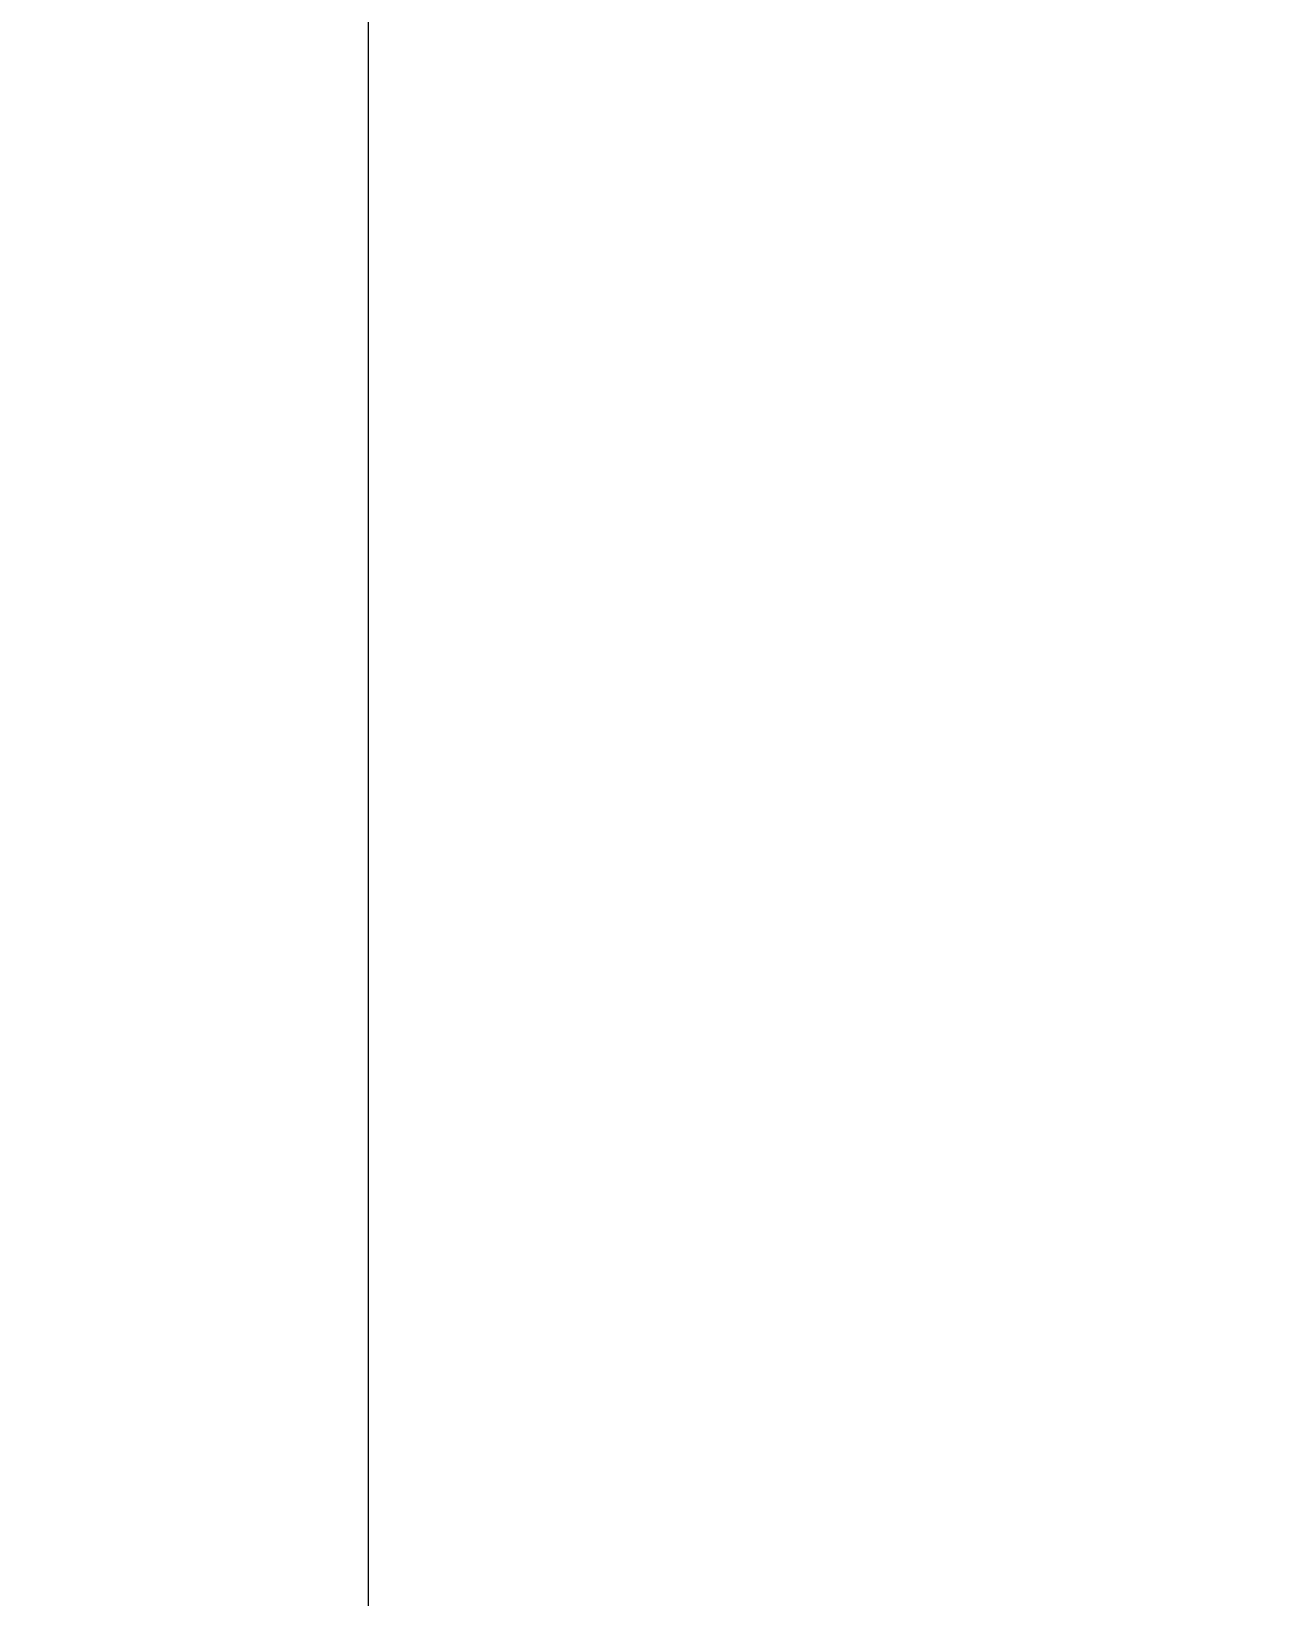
# Model space of a CAD drawing. Header units: millimetres. Extents: x -477321 to 558829, y -132142 to 283081.
# Drawn here: x -470557.1 to -470478.9, y 33073.9 to 33172 of the extents above; entities that cross this region are included whole.
import ezdxf

# ---------------------------------------------------------------- set-up
doc = ezdxf.new("R2010")
doc.units = ezdxf.units.MM
doc.layers.add('АР_Керамогранит', color=7, linetype='Continuous')
doc.layers.add('АР_Тонкие', color=250, linetype='Continuous', lineweight=0)
doc.styles.add('ISOCPEUR', font='isocpeur.ttf', dxfattribs={"width": 0.7})
doc.dimstyles.new('R_100', dxfattribs={"dimtxt": 270, "dimasz": 120, "dimexe": 100, "dimexo": 0, "dimgap": 60, "dimtad": 1, "dimdec": 0, "dimrnd": 5, "dimzin": 0, "dimdsep": 46, "dimtxsty": 'ISOCPEUR', "dimblk": 'ARCHTICK', "dimcen": 0, "dimdle": 100, "dimclrd": 256, "dimclre": 256, "dimclrt": 256, "dimadec": 0, "dimazin": 0, "dimtfac": 2, "dimtdec": 0, "dimtofl": 0, "dimtmove": 1, "dimatfit": 3, "dimfxl": 1, "dimtvp": 3, "dimtolj": 1, "dimtzin": 0, "dimarcsym": 0})

# ---------------------------------------------------------------- blocks, each defined once
blk = doc.blocks.new('*U62')
at = {"color": 8}
blk.add_lwpolyline([(0, -6.50581), (0, 2.44294), (2.25, 2.94294), (-2.25, 3.44294), (0, 3.94294), (0, 13.50166)], dxfattribs=at)
blk = doc.blocks.new('_ArchTick')
at = {"color": 0, "linetype": 'ByBlock', "const_width": 0.15}
blk.add_lwpolyline([(-0.5, -0.5), (0.5, 0.5)], dxfattribs=at)
blk = doc.blocks.new('*D80')
at = {"layer": 'Defpoints', "color": 0, "transparency": 16777216}
for p in [(-470536.033, 33070.514), (-470939.974, 32370.514), (-470536.033, 32370.514)]:
    blk.add_point(p, dxfattribs=at)
at = {"layer": 'АР_Керамогранит', "lineweight": -2, "transparency": 16777216}
for p, q in [((-470939.974, 33170.514), (-470939.974, 32270.514)), ((-470536.033, 33070.514), (-471039.974, 33070.514)), ((-470536.033, 32370.514), (-471039.974, 32370.514))]:
    blk.add_line(p, q, dxfattribs=at)
at = {"layer": 'АР_Керамогранит', "lineweight": -2, "transparency": 16777216, "xscale": 120, "yscale": 120, "zscale": 120}
for p, rotation in [((-470939.974, 33070.514), 90), ((-470939.974, 32370.514), 270)]:
    blk.add_blockref('_ArchTick', p, dxfattribs=dict(at, rotation=rotation))
at = {"layer": 'АР_Керамогранит', "lineweight": 15, "transparency": 16777216, "insert": (-471134.974, 32720.514), "char_height": 270, "attachment_point": 5, "rotation": 90, "style": 'ISOCPEUR'}
blk.add_mtext('\\A1;80', dxfattribs=at)

msp = doc.modelspace()

# ---------------------------------------------------------------- block references
at = {"layer": 'АР_Тонкие', "xscale": 100, "yscale": 100, "zscale": 100}
msp.add_blockref('*U62', (-470536.033, 31873.408), dxfattribs=at)

# ---------------------------------------------------------------- dimensions: what is measured, and where the dimension line sits
at = {"layer": 'АР_Керамогранит', "color": 18, "lineweight": 15, "true_color": 0x000000}
dim = msp.add_linear_dim(base=(-470939.974, 32370.514), p1=(-470536.033, 33070.514), p2=(-470536.033, 32370.514), angle=90, text='80', dimstyle='R_100', override={"dimpost": '\\X'}, dxfattribs=at)
dim.commit()
dim.dimension.update_dxf_attribs({"geometry": '*D80', "text_midpoint": (-471134.974, 32720.514)})

doc.saveas('drawing.dxf')
